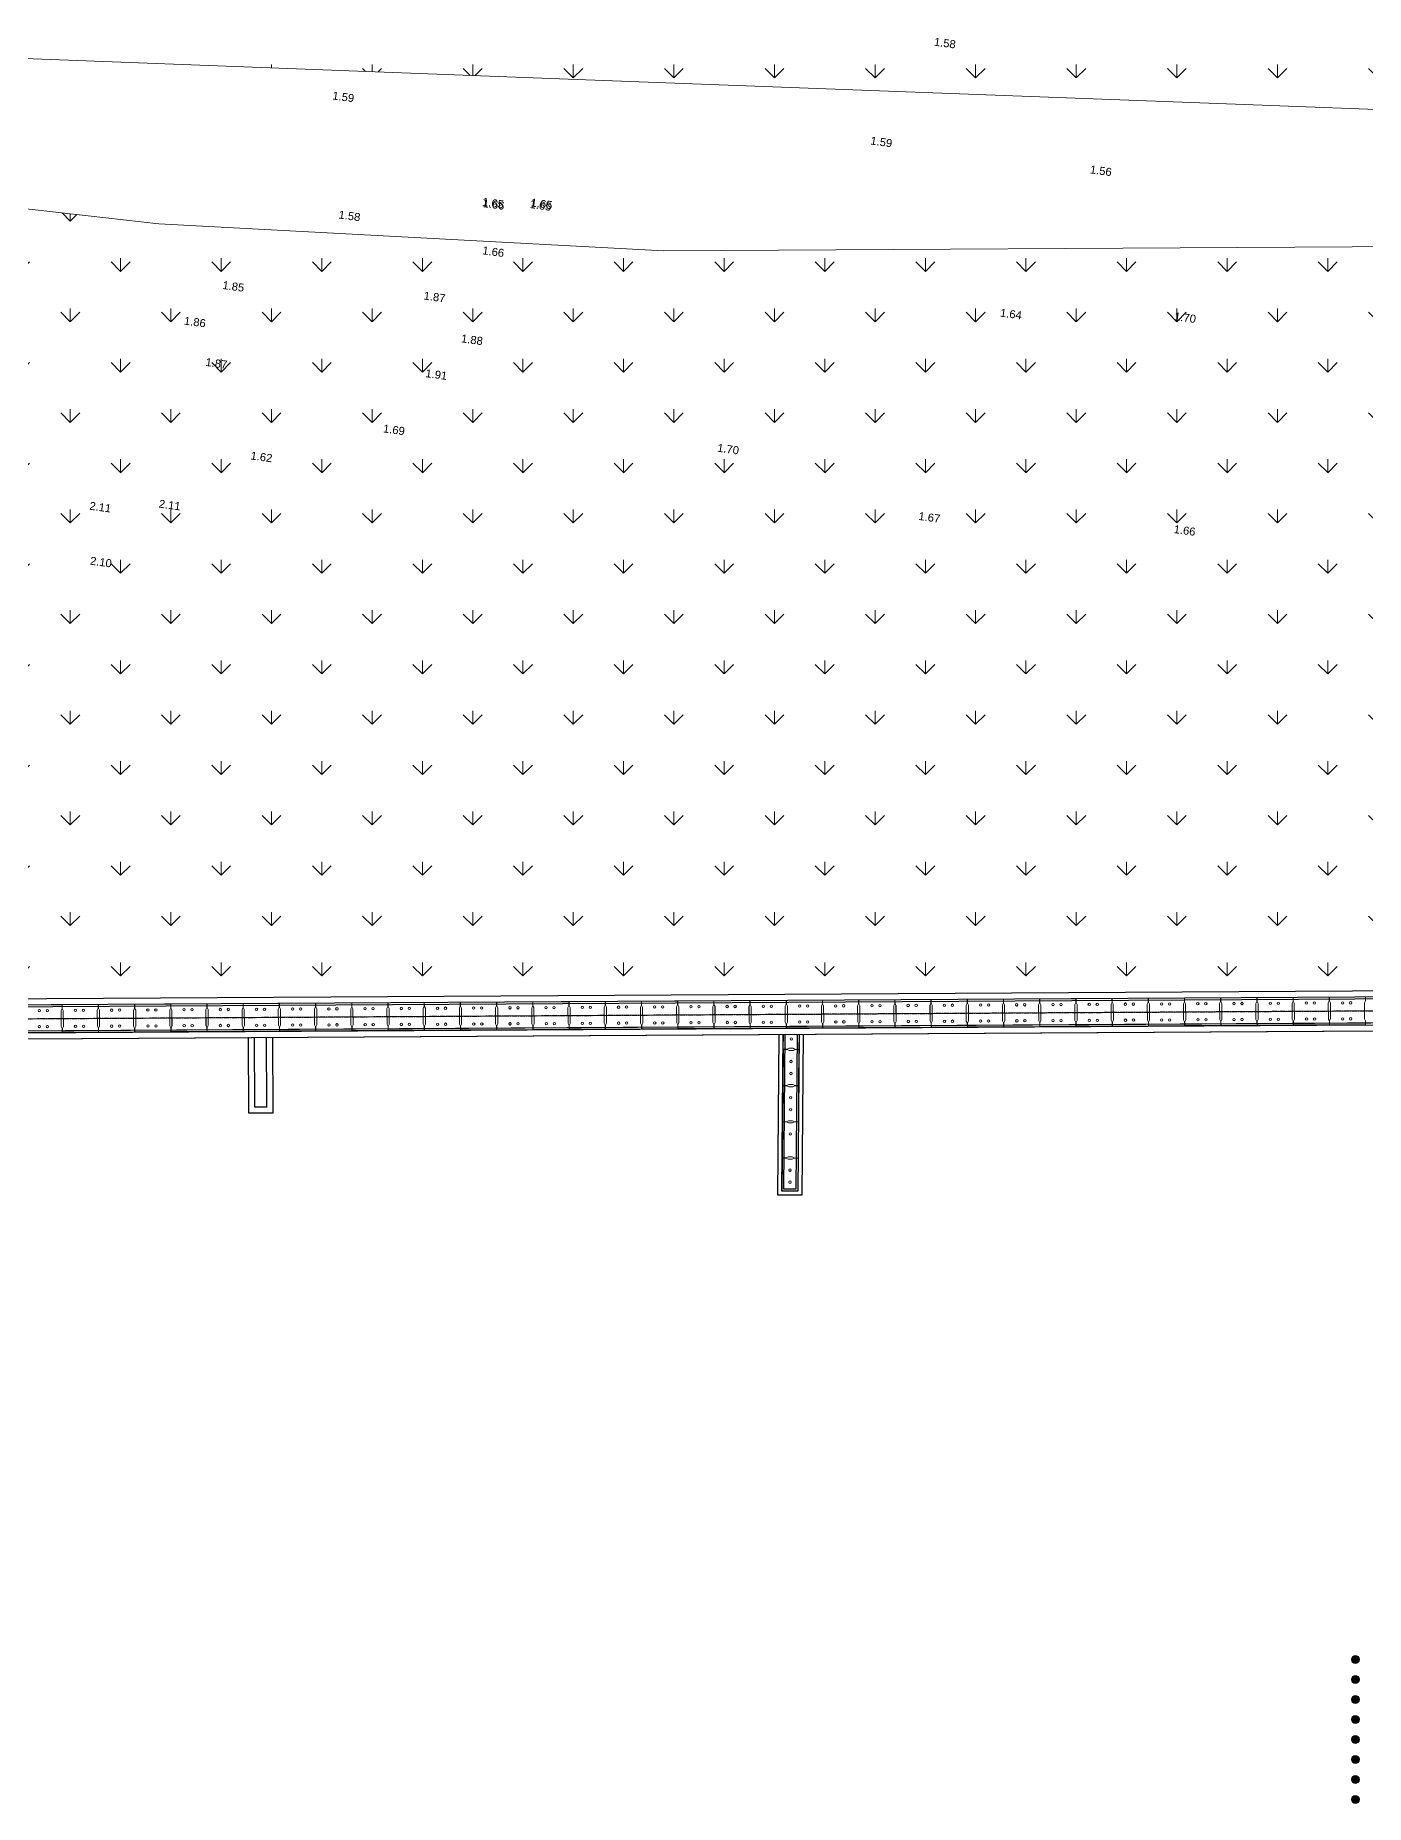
# Model space of a CAD drawing. Header units: millimetres. Extents: x -286774 to 170591, y -126585 to 81607.
# Drawn here: x -63320 to -30069, y 373 to 44583 of the extents above; entities that cross this region are included whole.
import ezdxf

# ---------------------------------------------------------------- set-up
doc = ezdxf.new("R2010")
doc.units = ezdxf.units.MM
doc.header["$LTSCALE"] = 100
doc.header["$MEASUREMENT"] = 0
doc.linetypes.add('CENTERX2', pattern=[4, 2.5, -0.5, 0.5, -0.5])
for name, color, linetype, lineweight in [('ARC-VIEW', 90, 'Continuous', 5), ('BOLLARD', 221, 'Continuous', 5), ('TAN CANG-profile- REVISE1$0$8', 17, 'Continuous', 0), ('trench cover', 74, 'Continuous', 0)]:
    doc.layers.add(name, color=color, linetype=linetype, lineweight=lineweight)
doc.layers.add('Elevation', color=1, linetype='Continuous', plot=False)
doc.layers.add('L1-DRAINAGE-LONG_DITCH', color=6, linetype='Continuous')
doc.layers.add('L1-DRAINAGE-TRANS_PIPE', color=230, linetype='CENTERX2')
doc.styles.get("Standard").update_dxf_attribs({"font": 'arial.ttf'})

# ---------------------------------------------------------------- blocks, each defined once
blk = doc.blocks.new('c1')
at = {"layer": 'trench cover'}
blk.add_lwpolyline([(875, 345), (875, 250), (850, 200), (850, -200), (875, -250), (875, -345), (-25, -345), (-25, -250), (0, -200), (0, 200), (-25, 250), (-25, 345)], close=True, dxfattribs=at)
for centre in [(304, 200), (504, 200), (304, -200), (504, -200)]:
    blk.add_circle(centre, 30, dxfattribs=at)
blk = doc.blocks.new('*U28')
at = {"layer": 'trench cover', "xscale": 0.001, "yscale": 0.001, "zscale": 0.001}
blk.add_blockref('c1', (-0.425, 0), dxfattribs=at)
blk = doc.blocks.new('*U29')
at = {"layer": 'trench cover'}
for p in [(18.1, 0), (19.005, 0), (19.91, 0), (20.815, 0), (21.72, 0), (22.625, 0), (23.53, 0), (24.435, 0), (25.34, 0), (26.245, 0), (27.15, 0), (28.055, 0), (28.96, 0), (29.865, 0), (30.77, 0), (31.675, 0), (32.58, 0), (33.485, 0), (34.39, 0), (35.295, 0), (36.2, 0), (37.105, 0), (38.01, 0), (38.915, 0), (39.82, 0), (40.725, 0), (41.63, 0), (42.535, 0), (43.44, 0), (44.345, 0), (45.25, 0), (46.155, 0), (47.06, 0), (47.965, 0), (48.87, 0), (49.775, 0), (50.68, 0)]:
    blk.add_blockref('*U28', p, dxfattribs=at)
blk = doc.blocks.new('ttc')
at = {"layer": 'L1-DRAINAGE-LONG_DITCH', "ltscale": 0.8, "flags": 128}
for points in [[(-14.775, 3.366), (135.514, 24.94)], [(-14.605, 3.239), (135.387, 24.771)], [(-11.113, -15.713), (-12.346, -6.258), (-12.815, -4.308), (-13.813, 2.645), (135.486, 24.078)], [(-10.964, -15.694), (-12.198, -6.23), (-12.667, -4.279), (-13.643, 2.518), (135.656, 23.951)]]:
    blk.add_lwpolyline(points, dxfattribs=at)
at = {"layer": 'L1-DRAINAGE-LONG_DITCH', "ltscale": 0.3}
for points in [[(-14.549, 3.196), (135.344, 24.714)], [(-13.869, 2.688), (135.429, 24.12)]]:
    blk.add_lwpolyline(points, dxfattribs=at)
at = {"layer": 'L1-DRAINAGE-LONG_DITCH', "ltscale": 0.8, "flags": 128}
for points, elevation in [([(23.746, 7.885), (24.262, 3.892), (23.668, 3.81), (23.152, 7.8)], 0.006), ([(23.647, 7.873), (24.15, 3.977), (23.754, 3.923), (23.251, 7.813)], 0.006), ([(10.614, 6.003), (10.884, 4.122), (10.29, 4.037), (10.02, 5.918)], 0.066)]:
    blk.add_lwpolyline(points, dxfattribs=dict(at, elevation=elevation))
at = {"layer": 'L1-DRAINAGE-LONG_DITCH', "ltscale": 0.3}
for points, elevation in [([(23.598, 7.864), (24.092, 4.019), (23.795, 3.98), (23.301, 7.822)], 0.006), ([(10.417, 4.207), (10.169, 5.939)], 0.066), ([(10.714, 4.249), (10.466, 5.982)], 0.066), ([(10.714, 4.249), (10.417, 4.207)], 0.066)]:
    blk.add_lwpolyline(points, dxfattribs=dict(at, elevation=elevation))
at = {"layer": 'L1-DRAINAGE-TRANS_PIPE', "ltscale": 0.5, "flags": 128}
blk.add_lwpolyline([(-14.209, 2.942), (135.387, 24.417)], dxfattribs=at)
at = {"layer": 'trench cover', "elevation": 0.006}
blk.add_lwpolyline([(23.256, 7.815), (23.304, 7.443), (23.398, 7.455), (23.445, 7.486), (23.544, 7.499), (23.597, 7.481), (23.691, 7.493), (23.642, 7.871)], dxfattribs=at)
for points in [[(23.692, 7.488), (23.597, 7.476), (23.551, 7.444), (23.452, 7.432), (23.399, 7.45), (23.305, 7.438), (23.42, 6.545), (23.514, 6.557), (23.561, 6.589), (23.66, 6.601), (23.713, 6.583), (23.807, 6.595)], [(23.808, 6.59), (23.713, 6.578), (23.667, 6.547), (23.568, 6.534), (23.515, 6.552), (23.421, 6.54), (23.536, 5.648), (23.63, 5.66), (23.677, 5.691), (23.776, 5.704), (23.829, 5.686), (23.923, 5.698)], [(23.924, 5.693), (23.829, 5.681), (23.783, 5.649), (23.684, 5.637), (23.631, 5.655), (23.537, 5.643), (23.652, 4.75), (23.746, 4.762), (23.793, 4.794), (23.892, 4.806), (23.945, 4.788), (24.039, 4.8)], [(23.757, 3.938), (24.144, 3.984), (24.039, 4.795), (23.945, 4.783), (23.899, 4.752), (23.8, 4.739), (23.747, 4.757), (23.653, 4.745)]]:
    blk.add_lwpolyline(points, close=True, dxfattribs=at)
at = {"layer": 'trench cover'}
for centre in [(23.469, 7.726, 0.006), (23.537, 7.165, 0.006), (23.575, 6.868, 0.006), (23.653, 6.268, 0.006), (23.691, 5.97, 0.006), (23.769, 5.37, 0.006), (23.884, 4.473, 0.006), (23.923, 4.175, 0.006)]:
    blk.add_circle(centre, 0.03, dxfattribs=at)
at = {"layer": 'trench cover', "rotation": 8.169265610718904}
blk.add_blockref('*U29', (-13.021, 3.113), dxfattribs=at)
blk = doc.blocks.new('bollard H')
at = {"layer": 'BOLLARD'}
h = blk.add_hatch(color=256, dxfattribs=at)
h.dxf.hatch_style = 1
h.set_gradient(color1=(128, 128, 128), tint=1, name='SPHERICAL')
edge = h.paths.add_edge_path()
edge.add_arc((0, 0), 0.1, -7.8306, 352.1694)
blk.add_circle((0, 0), 0.1, dxfattribs=at)
blk = doc.blocks.new('*U90')
at = {"layer": 'BOLLARD', "xscale": 1000, "yscale": 1000, "zscale": 1000, "rotation": 7.830578339736208}
blk.add_blockref('bollard H', (0, 0), dxfattribs=at)
blk = doc.blocks.new('*U91')
at = {"layer": 'BOLLARD'}
for p in [(-477, 3467), (-409, 2972), (-341, 2477), (-272, 1981), (-204, 1486), (-136, 991), (-68, 495), (0, 0)]:
    blk.add_blockref('*U90', p, dxfattribs=at)

msp = doc.modelspace()

# ---------------------------------------------------------------- hatches: boundary and pattern name
at = {"layer": 'TAN CANG-profile- REVISE1$0$8'}
h = msp.add_hatch(dxfattribs=at)
h.set_pattern_fill('GRASS', color=256, scale=70, angle=-7.8306)
h.set_pattern_definition([(90, (-806731.9, -471948.7), (-1257.2359, 1257.2359), [333.375, -2181.0967]), (45, (-806731.9, -471948.7), (-1257.236, 1257.236), [333.375, -1444.625]), (135, (-806731.9, -471948.7), (-1257.236, -1257.236), [333.375, -1444.625])])
edge = h.paths.add_edge_path()
edge.add_arc((-18200, 40497), 4800, 19.7331, 87.1559)
edge.add_line((-17962, 45292), (-17952, 45491))
edge.add_arc((-18200, 40497), 5000, 87.1556, 87.1559)
edge.add_line((-17952, 45491), (-37436, 46459))
edge.add_line((-37436, 46459), (-70634, 47549))
edge.add_line((-70634, 47549), (-70733, 45352))
edge.add_line((-70733, 45352), (-70760, 44552))
edge.add_line((-70760, 44552), (-70782, 44274))
edge.add_line((-70782, 44274), (-49559, 43475))
edge.add_line((-49559, 43475), (-32652, 42839))
edge.add_line((-32652, 42839), (-13682, 42118))
h = msp.add_hatch(dxfattribs=at)
h.set_pattern_fill('GRASS', color=256, scale=70, angle=-7.8306)
h.set_pattern_definition([(90, (-806731.9, -571075.6), (-1257.2359, 1257.2359), [333.375, -2181.0967]), (45, (-806731.9, -571075.6), (-1257.236, 1257.236), [333.375, -1444.625]), (135, (-806731.9, -571075.6), (-1257.236, -1257.236), [333.375, -1444.625])])
edge = h.paths.add_edge_path()
edge.add_line((-102319, 36400), (-102319, 21752))
edge.add_line((-102319, 21752), (-92469, 21805))
edge.add_line((-92469, 21805), (-92468, 21744))
edge.add_line((-92468, 21744), (-82929, 21744))
edge.add_line((-82929, 21744), (-82929, 20397))
edge.add_line((-82929, 20397), (-13400, 20808))
edge.add_line((-13400, 20808), (-13400, 39396))
edge.add_line((-13400, 39396), (-47612, 39200))
edge.add_line((-47612, 39200), (-60230, 39873))
edge.add_line((-60230, 39873), (-66427, 40573))
edge.add_line((-66427, 40573), (-72532, 41581))
edge.add_line((-72532, 41581), (-96699, 42495))
edge.add_line((-96699, 42495), (-99731, 42507))
edge.add_arc((-93819, 36400), 8500, 134.0694, 179.999)

# ---------------------------------------------------------------- linework, layer by layer
at = {"layer": 'ARC-VIEW'}
for p, q in [((-49559, 43475), (-70782, 44274)), ((-32652, 42839), (-49559, 43475)), ((-13682, 42118), (-32652, 42839))]:
    msp.add_line(p, q, dxfattribs=at)
at = {"layer": 'ARC-VIEW', "flags": 128}
msp.add_lwpolyline([(-72532, 41581), (-66427, 40573), (-60230, 39873), (-47612, 39200), (-13200, 39397)], dxfattribs=at)
at = {"layer": 'L1-DRAINAGE-LONG_DITCH', "ltscale": 0.8, "flags": 128}
for points in [[(-82904, 20397), (68923, 21295)], [(-82753, 20248), (68774, 21144)], [(-81875, 997), (-81809, 10533), (-82007, 12529), (-82049, 19552), (68778, 20444)], [(-81725, 996), (-81659, 10540), (-81857, 12536), (-81898, 19403), (-22650, 19754)]]:
    msp.add_lwpolyline(points, dxfattribs=at)
at = {"layer": 'L1-DRAINAGE-LONG_DITCH', "ltscale": 0.3}
for points in [[(-82702, 20199), (68724, 21094)], [(-82099, 19602), (9900, 20146)]]:
    msp.add_lwpolyline(points, dxfattribs=at)
at = {"layer": 'L1-DRAINAGE-LONG_DITCH', "ltscale": 0.8, "flags": 128}
for points, elevation in [([(-57392, 19551), (-57381, 17651), (-57981, 17647), (-57992, 19547)], 66), ([(-44126, 19627), (-44159, 15600), (-44759, 15600), (-44726, 19623)], 6), ([(-44226, 19627), (-44258, 15700), (-44658, 15700), (-44626, 19622)], 6)]:
    msp.add_lwpolyline(points, dxfattribs=dict(at, elevation=elevation))
at = {"layer": 'L1-DRAINAGE-LONG_DITCH', "ltscale": 0.3}
for points, elevation in [([(-57832, 17798), (-57842, 19548)], 66), ([(-57532, 17800), (-57542, 19550)], 66), ([(-44276, 19626), (-44310, 15749), (-44610, 15751), (-44576, 19624)], 6), ([(-57532, 17800), (-57832, 17798)], 66)]:
    msp.add_lwpolyline(points, dxfattribs=dict(at, elevation=elevation))
at = {"layer": 'L1-DRAINAGE-TRANS_PIPE', "ltscale": 0.5, "flags": 128}
msp.add_lwpolyline([(-82401, 19900), (68726, 20794)], dxfattribs=at)
at = {"layer": 'trench cover'}
for points in [[(-62653, 20362), (-62652, 20267), (-62677, 20217), (-62675, 19817), (-62650, 19767), (-62649, 19672), (-63549, 19667), (-63550, 19762), (-63525, 19812), (-63527, 20212), (-63552, 20262), (-63553, 20357)], [(-61748, 20367), (-61748, 20272), (-61772, 20222), (-61770, 19823), (-61745, 19773), (-61744, 19678), (-62644, 19672), (-62645, 19767), (-62620, 19818), (-62622, 20217), (-62647, 20267), (-62648, 20362)], [(-60843, 20373), (-60843, 20278), (-60867, 20228), (-60865, 19828), (-60840, 19778), (-60839, 19683), (-61739, 19678), (-61740, 19773), (-61715, 19823), (-61717, 20223), (-61743, 20273), (-61743, 20368)], [(-59938, 20378), (-59938, 20283), (-59962, 20233), (-59960, 19833), (-59935, 19783), (-59934, 19688), (-60834, 19683), (-60835, 19778), (-60810, 19828), (-60812, 20228), (-60838, 20278), (-60838, 20373)], [(-59033, 20384), (-59033, 20289), (-59057, 20238), (-59055, 19839), (-59030, 19789), (-59029, 19694), (-59929, 19688), (-59930, 19783), (-59905, 19834), (-59907, 20233), (-59933, 20283), (-59933, 20378)], [(-58128, 20389), (-58128, 20294), (-58152, 20244), (-58150, 19844), (-58125, 19794), (-58124, 19699), (-59024, 19694), (-59025, 19789), (-59000, 19839), (-59002, 20239), (-59028, 20289), (-59028, 20384)], [(-57223, 20394), (-57223, 20299), (-57247, 20249), (-57245, 19849), (-57220, 19799), (-57219, 19704), (-58119, 19699), (-58120, 19794), (-58095, 19844), (-58097, 20244), (-58123, 20294), (-58123, 20389)], [(-56318, 20400), (-56318, 20305), (-56342, 20254), (-56340, 19855), (-56315, 19805), (-56314, 19710), (-57214, 19704), (-57215, 19799), (-57190, 19850), (-57192, 20249), (-57218, 20299), (-57218, 20394)], [(-55413, 20405), (-55413, 20310), (-55437, 20260), (-55435, 19860), (-55410, 19810), (-55409, 19715), (-56309, 19710), (-56310, 19805), (-56285, 19855), (-56287, 20255), (-56313, 20305), (-56313, 20400)], [(-54508, 20410), (-54508, 20315), (-54532, 20265), (-54530, 19865), (-54505, 19815), (-54504, 19720), (-55404, 19715), (-55405, 19810), (-55380, 19860), (-55382, 20260), (-55408, 20310), (-55408, 20405)], [(-53603, 20416), (-53603, 20321), (-53627, 20270), (-53625, 19871), (-53600, 19821), (-53599, 19726), (-54499, 19721), (-54500, 19816), (-54475, 19866), (-54477, 20265), (-54503, 20315), (-54503, 20410)], [(-52698, 20421), (-52698, 20326), (-52722, 20276), (-52720, 19876), (-52695, 19826), (-52694, 19731), (-53594, 19726), (-53595, 19821), (-53570, 19871), (-53572, 20271), (-53598, 20321), (-53598, 20416)], [(-51793, 20426), (-51793, 20331), (-51817, 20281), (-51815, 19881), (-51790, 19832), (-51789, 19737), (-52689, 19731), (-52690, 19826), (-52665, 19876), (-52667, 20276), (-52693, 20326), (-52693, 20421)], [(-50888, 20432), (-50888, 20337), (-50912, 20287), (-50910, 19887), (-50885, 19837), (-50884, 19742), (-51784, 19737), (-51785, 19832), (-51760, 19882), (-51762, 20282), (-51788, 20331), (-51788, 20426)], [(-49983, 20437), (-49983, 20342), (-50007, 20292), (-50005, 19892), (-49980, 19842), (-49979, 19747), (-50879, 19742), (-50880, 19837), (-50855, 19887), (-50857, 20287), (-50883, 20337), (-50883, 20432)], [(-49078, 20442), (-49078, 20347), (-49102, 20297), (-49100, 19897), (-49075, 19848), (-49074, 19753), (-49974, 19747), (-49975, 19842), (-49950, 19892), (-49952, 20292), (-49978, 20342), (-49978, 20437)], [(-48173, 20448), (-48173, 20353), (-48197, 20303), (-48195, 19903), (-48170, 19853), (-48169, 19758), (-49069, 19753), (-49070, 19848), (-49045, 19898), (-49047, 20298), (-49073, 20347), (-49073, 20442)], [(-47268, 20453), (-47268, 20358), (-47292, 20308), (-47290, 19908), (-47265, 19858), (-47264, 19763), (-48164, 19758), (-48165, 19853), (-48140, 19903), (-48142, 20303), (-48168, 20353), (-48168, 20448)], [(-46363, 20458), (-46363, 20363), (-46387, 20313), (-46385, 19913), (-46360, 19864), (-46359, 19769), (-47259, 19763), (-47260, 19858), (-47235, 19908), (-47237, 20308), (-47263, 20358), (-47263, 20453)], [(-45458, 20464), (-45458, 20369), (-45482, 20319), (-45480, 19919), (-45455, 19869), (-45454, 19774), (-46354, 19769), (-46355, 19864), (-46330, 19914), (-46332, 20314), (-46358, 20363), (-46358, 20458)], [(-44553, 20469), (-44553, 20374), (-44578, 20324), (-44575, 19924), (-44550, 19874), (-44549, 19779), (-45449, 19774), (-45450, 19869), (-45425, 19919), (-45427, 20319), (-45453, 20369), (-45453, 20464)], [(-43648, 20474), (-43648, 20379), (-43673, 20329), (-43670, 19930), (-43645, 19880), (-43644, 19785), (-44544, 19779), (-44545, 19874), (-44520, 19925), (-44523, 20324), (-44548, 20374), (-44548, 20469)], [(-42743, 20480), (-42743, 20385), (-42768, 20335), (-42765, 19935), (-42740, 19885), (-42739, 19790), (-43639, 19785), (-43640, 19880), (-43615, 19930), (-43618, 20330), (-43643, 20380), (-43643, 20475)], [(-41838, 20485), (-41838, 20390), (-41863, 20340), (-41860, 19940), (-41835, 19890), (-41834, 19795), (-42734, 19790), (-42735, 19885), (-42710, 19935), (-42713, 20335), (-42738, 20385), (-42738, 20480)], [(-40933, 20491), (-40933, 20396), (-40958, 20345), (-40955, 19946), (-40930, 19896), (-40929, 19801), (-41829, 19795), (-41830, 19890), (-41805, 19941), (-41808, 20340), (-41833, 20390), (-41833, 20485)], [(-40028, 20496), (-40028, 20401), (-40053, 20351), (-40050, 19951), (-40025, 19901), (-40024, 19806), (-40924, 19801), (-40925, 19896), (-40900, 19946), (-40903, 20346), (-40928, 20396), (-40928, 20491)], [(-39123, 20501), (-39123, 20406), (-39148, 20356), (-39145, 19956), (-39120, 19906), (-39119, 19811), (-40019, 19806), (-40020, 19901), (-39995, 19951), (-39998, 20351), (-40023, 20401), (-40023, 20496)], [(-38218, 20507), (-38218, 20412), (-38243, 20361), (-38240, 19962), (-38215, 19912), (-38214, 19817), (-39114, 19811), (-39115, 19906), (-39090, 19957), (-39093, 20356), (-39118, 20406), (-39118, 20501)], [(-37313, 20512), (-37313, 20417), (-37338, 20367), (-37335, 19967), (-37310, 19917), (-37309, 19822), (-38209, 19817), (-38210, 19912), (-38185, 19962), (-38188, 20362), (-38213, 20412), (-38213, 20507)], [(-36409, 20517), (-36408, 20422), (-36433, 20372), (-36430, 19972), (-36405, 19922), (-36404, 19827), (-37304, 19822), (-37305, 19917), (-37280, 19967), (-37283, 20367), (-37308, 20417), (-37308, 20512)], [(-35504, 20523), (-35503, 20428), (-35528, 20377), (-35525, 19978), (-35500, 19928), (-35499, 19833), (-36399, 19828), (-36400, 19923), (-36375, 19973), (-36378, 20372), (-36403, 20422), (-36404, 20517)], [(-34599, 20528), (-34598, 20433), (-34623, 20383), (-34620, 19983), (-34595, 19933), (-34594, 19838), (-35494, 19833), (-35495, 19928), (-35470, 19978), (-35473, 20378), (-35498, 20428), (-35499, 20523)], [(-33694, 20533), (-33693, 20438), (-33718, 20388), (-33715, 19988), (-33690, 19939), (-33689, 19844), (-34589, 19838), (-34590, 19933), (-34565, 19983), (-34568, 20383), (-34593, 20433), (-34594, 20528)], [(-32789, 20539), (-32788, 20444), (-32813, 20394), (-32810, 19994), (-32785, 19944), (-32784, 19849), (-33684, 19844), (-33685, 19939), (-33660, 19989), (-33663, 20388), (-33688, 20438), (-33689, 20533)], [(-31884, 20544), (-31883, 20449), (-31908, 20399), (-31905, 19999), (-31880, 19949), (-31880, 19854), (-32779, 19849), (-32780, 19944), (-32755, 19994), (-32758, 20394), (-32783, 20444), (-32784, 20539)], [(-30979, 20549), (-30978, 20454), (-31003, 20404), (-31000, 20004), (-30975, 19955), (-30975, 19860), (-31875, 19854), (-31875, 19949), (-31850, 19999), (-31853, 20399), (-31878, 20449), (-31879, 20544)], [(-30074, 20555), (-30073, 20460), (-30098, 20410), (-30095, 20010), (-30070, 19960), (-30070, 19865), (-30970, 19860), (-30970, 19955), (-30945, 20005), (-30948, 20405), (-30973, 20454), (-30974, 20549)]]:
    msp.add_lwpolyline(points, close=True, dxfattribs=at)
at = {"layer": 'trench cover', "elevation": 6}
msp.add_lwpolyline([(-44621, 19624), (-44624, 19248), (-44529, 19248), (-44479, 19272), (-44379, 19271), (-44329, 19246), (-44234, 19245), (-44231, 19626)], dxfattribs=at)
for points in [[(-44234, 19240), (-44329, 19241), (-44379, 19216), (-44479, 19217), (-44529, 19243), (-44624, 19243), (-44631, 18343), (-44536, 18343), (-44486, 18367), (-44386, 18366), (-44336, 18341), (-44241, 18340)], [(-44242, 18335), (-44337, 18336), (-44387, 18311), (-44487, 18312), (-44537, 18338), (-44632, 18338), (-44639, 17438), (-44544, 17438), (-44494, 17462), (-44394, 17461), (-44344, 17436), (-44249, 17435)], [(-44249, 17430), (-44344, 17431), (-44394, 17406), (-44494, 17407), (-44544, 17433), (-44639, 17433), (-44646, 16533), (-44551, 16533), (-44501, 16557), (-44401, 16556), (-44351, 16531), (-44256, 16530)], [(-44653, 15714), (-44263, 15707), (-44256, 16525), (-44351, 16526), (-44402, 16501), (-44502, 16502), (-44551, 16528), (-44646, 16528)]]:
    msp.add_lwpolyline(points, close=True, dxfattribs=at)
at = {"layer": 'trench cover'}
for centre in [(-46934, 20310), (-46734, 20311), (-46029, 20315), (-45829, 20317), (-45124, 20321), (-44924, 20322), (-44219, 20326), (-44019, 20327), (-43314, 20331), (-43114, 20333), (-42409, 20337), (-42209, 20338), (-41504, 20342), (-41304, 20343), (-40599, 20347), (-40399, 20349), (-39694, 20353), (-39494, 20354), (-38789, 20358), (-38589, 20359), (-37884, 20364), (-37684, 20365), (-36979, 20369), (-36779, 20370), (-36074, 20374), (-35874, 20375), (-35169, 20380), (-34969, 20381), (-34264, 20385), (-34064, 20386), (-33359, 20390), (-33159, 20391), (-32454, 20396), (-32254, 20397), (-31549, 20401), (-31349, 20402), (-30644, 20406), (-30444, 20408), (-63224, 20214), (-63024, 20215), (-62319, 20219), (-62119, 20220), (-61414, 20224), (-61214, 20226), (-60509, 20230), (-60309, 20231), (-59604, 20235), (-59404, 20236), (-58699, 20241), (-58499, 20242), (-57794, 20246), (-57594, 20247), (-56889, 20251), (-56689, 20252), (-55984, 20257), (-55784, 20258), (-55079, 20262), (-54879, 20263), (-54174, 20267), (-54171, 19867), (-53974, 20268), (-53971, 19869), (-53269, 20273), (-53266, 19873), (-53069, 20274), (-53066, 19874), (-52364, 20278), (-52361, 19878), (-52164, 20279), (-52161, 19879), (-51459, 20283), (-51456, 19883), (-51259, 20284), (-51256, 19885), (-50554, 20289), (-50551, 19889), (-50354, 20290), (-50351, 19890), (-49649, 20294), (-49646, 19894), (-49449, 20295), (-49446, 19895), (-48744, 20299), (-48741, 19900), (-48544, 20301), (-48541, 19901), (-47839, 20305), (-47837, 19905), (-47639, 20306), (-47637, 19906), (-46932, 19910), (-46732, 19911), (-46027, 19916), (-45827, 19917), (-45122, 19921), (-44922, 19922), (-44217, 19926), (-44017, 19927), (-43312, 19932), (-43112, 19933), (-42407, 19937), (-42207, 19938), (-41502, 19942), (-41302, 19944), (-40597, 19948), (-40397, 19949), (-39692, 19953), (-39492, 19954), (-38787, 19958), (-38587, 19960), (-37882, 19964), (-37682, 19965), (-36977, 19969), (-36777, 19970), (-36072, 19974), (-35872, 19976), (-35167, 19980), (-34967, 19981), (-34262, 19985), (-34062, 19986), (-33357, 19990), (-33157, 19992), (-32452, 19996), (-32252, 19997), (-31547, 20001), (-31347, 20002), (-30642, 20007), (-30442, 20008), (-63221, 19814), (-63021, 19815), (-62316, 19819), (-62116, 19820), (-61411, 19825), (-61211, 19826), (-60506, 19830), (-60306, 19831), (-59601, 19835), (-59401, 19837), (-58696, 19841), (-58496, 19842), (-57791, 19846), (-57591, 19847), (-56886, 19851), (-56686, 19853), (-55981, 19857), (-55781, 19858), (-55076, 19862), (-54876, 19863), (-44422, 19507, 6), (-44434, 18642, 6), (-44432, 18942, 6), (-44441, 17737, 6), (-44439, 18037, 6), (-44446, 17132, 6), (-44456, 15927, 6), (-44454, 16227, 6)]:
    msp.add_circle(centre, 30, dxfattribs=at)

# ---------------------------------------------------------------- block references
at = {"layer": 'BOLLARD', "rotation": 352.169421660703}
msp.add_blockref('*U91', (-30325, 500), dxfattribs=at)
at = {"layer": 'L1-DRAINAGE-LONG_DITCH', "xscale": 1000, "yscale": 1000, "zscale": 1000, "rotation": 352.169421660703}
msp.add_blockref('ttc', (-68725, 15050), dxfattribs=at)

# ---------------------------------------------------------------- texts
at = {"layer": 'Elevation'}
for s, p in [('1.58', (-40868, 44329, 1579)), ('1.59', (-55905, 42984, 1591)), ('1.59', (-42456, 41859, 1587)), ('1.56', (-36969, 41139, 1561)), ('1.65', (-52163, 40330, 1652)), ('1.66', (-52148, 40295, 1658)), ('1.65', (-50973, 40272, 1654)), ('1.65', (-50949, 40312, 1652)), ('1.58', (-55750, 40010, 1576)), ('1.66', (-52156, 39116, 1661)), ('1.85', (-58653, 38249, 1846)), ('1.87', (-53623, 37985, 1866)), ('1.64', (-39216, 37559, 1642)), ('1.70', (-34863, 37469, 1698)), ('1.86', (-59614, 37359, 1864)), ('1.88', (-52689, 36915, 1876)), ('1.87', (-59077, 36326, 1866)), ('1.91', (-53580, 36046, 1906)), ('1.69', (-54639, 34665, 1685)), ('1.62', (-57950, 33988, 1625)), ('1.70', (-46286, 34183, 1696)), ('2.11', (-61979, 32733, 2108)), ('2.11', (-60243, 32786, 2107)), ('1.67', (-41256, 32478, 1673)), ('1.66', (-34875, 32150, 1660)), ('2.10', (-61963, 31360, 2104))]:
    msp.add_text(s, height=200, rotation=352.1694, dxfattribs=at).set_placement(p)

doc.saveas('drawing.dxf')
